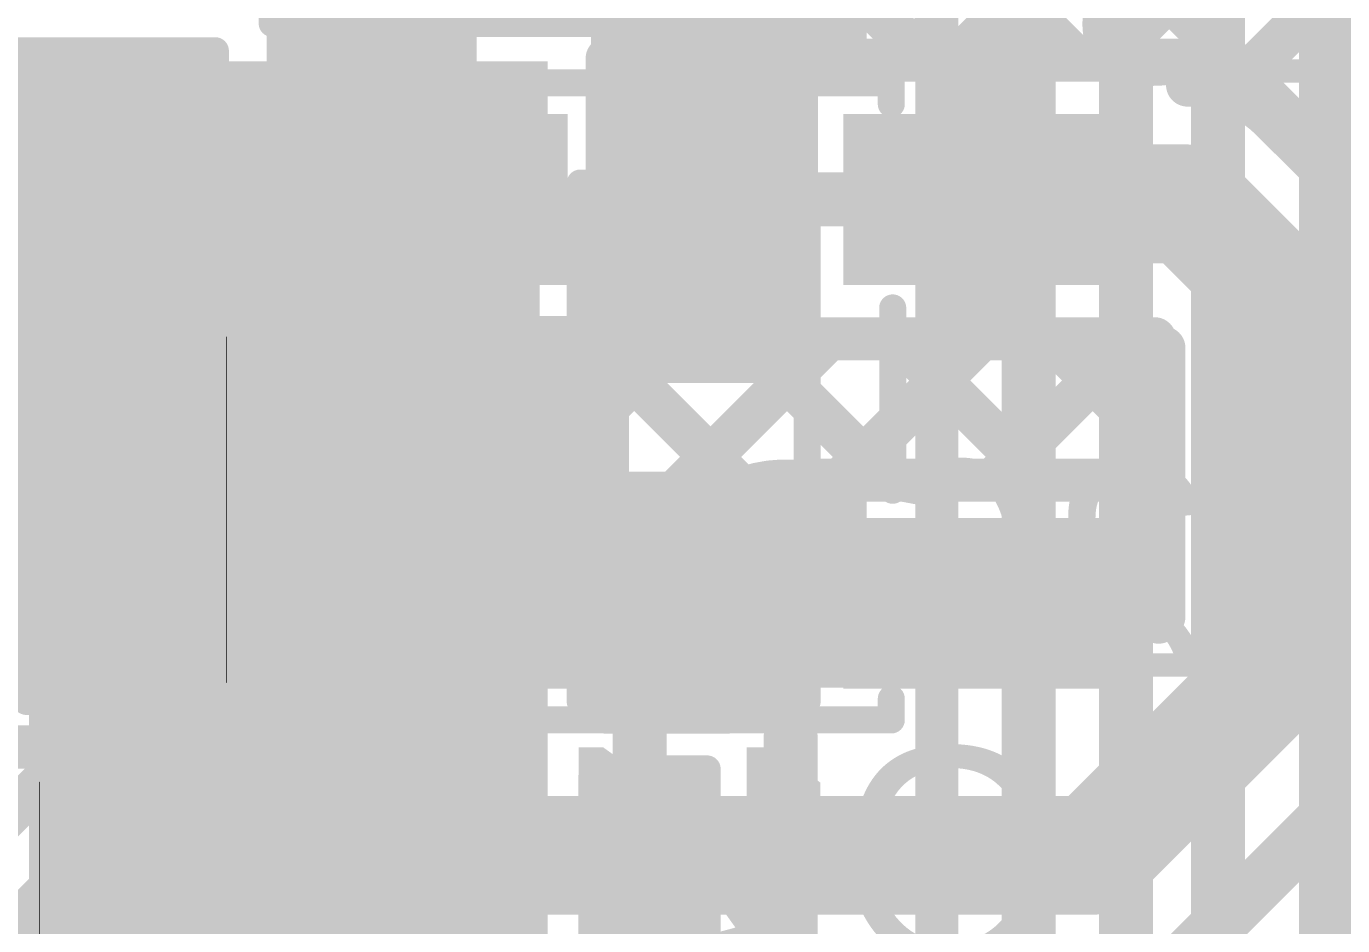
# Model space of a CAD drawing. Header units: millimetres. Extents: x -0.64 to 2.98, y -0.65 to 2.86.
# Drawn here: x 0.1625 to 0.4061, y 1.5809 to 1.7475 of the extents above; entities that cross this region are included whole.
import ezdxf

# ---------------------------------------------------------------- set-up
doc = ezdxf.new("R2010")
doc.units = ezdxf.units.MM
doc.header["$MEASUREMENT"] = 0
for name, color, linetype in [('BottomLayer', 5, 'Continuous'), ('BottomOverlay', 54, 'Continuous'), ('BottomPaste', 16, 'Continuous'), ('BottomSolder', 6, 'Continuous'), ('Mechanical2', 216, 'Continuous'), ('TopLayer', 1, 'Continuous'), ('TopOverlay', 2, 'Continuous'), ('TopPaste', 8, 'Continuous'), ('TopSolder', 216, 'Continuous'), ('ViaHoleLayer', 16, 'Continuous')]:
    doc.layers.add(name, color=color, linetype=linetype)
doc.styles.add('Arial', font='', dxfattribs={"height": 0.2})
doc.styles.get('Arial').set_extended_font_data('Arial')

# ---------------------------------------------------------------- blocks, each defined once
blk = doc.blocks.new('R___0603_B_67')
at = {"layer": 'BottomLayer'}
for points in [[(-0.045, -0.0175), (-0.045, 0.0175), (-0.015, 0.0175), (-0.015, -0.0175)], [(0.015, -0.0175), (0.015, 0.0175), (0.045, 0.0175), (0.045, -0.0175)]]:
    blk.add_hatch(color=5, dxfattribs=at).paths.add_polyline_path(points)
at = {"layer": 'BottomPaste'}
for points in [[(-0.045, -0.0175), (-0.045, 0.0175), (-0.015, 0.0175), (-0.015, -0.0175)], [(0.015, -0.0175), (0.015, 0.0175), (0.045, 0.0175), (0.045, -0.0175)]]:
    blk.add_hatch(color=16, dxfattribs=at).paths.add_polyline_path(points)
at = {"layer": 'BottomSolder'}
for points in [[(-0.049, -0.0215), (-0.049, 0.0215), (-0.011, 0.0215), (-0.011, -0.0215)], [(0.011, -0.0215), (0.011, 0.0215), (0.049, 0.0215), (0.049, -0.0215)]]:
    blk.add_hatch(color=6, dxfattribs=at).paths.add_polyline_path(points)
at = {"layer": 'BottomOverlay', "const_width": 0.005}
for points in [[(-0.048, -0.021), (-0.048, 0.021)], [(0.048, 0.021), (-0.048, 0.021)], [(0.048, -0.021), (0.048, 0.021)], [(0.048, -0.021), (-0.048, -0.021)]]:
    blk.add_lwpolyline(points, dxfattribs=at)
at = {"layer": 'BottomOverlay', "const_width": 0.0025}
for points in [[(-0.04925, 0.021, 1), (-0.04675, 0.021, 1)], [(-0.04925, 0.021, 1), (-0.04675, 0.021, 1)], [(0.04675, 0.021, 1), (0.04925, 0.021, 1)], [(0.04675, 0.021, 1), (0.04925, 0.021, 1)], [(-0.04925, -0.021, 1), (-0.04675, -0.021, 1)], [(-0.04925, -0.021, 1), (-0.04675, -0.021, 1)], [(0.04675, -0.021, 1), (0.04925, -0.021, 1)], [(0.04675, -0.021, 1), (0.04925, -0.021, 1)]]:
    blk.add_lwpolyline(points, format="xyb", close=True, dxfattribs=at)
blk = doc.blocks.new('CAP_0603_B_86')
at = {"layer": 'BottomLayer'}
for points in [[(-0.045, -0.0175), (-0.045, 0.0175), (-0.015, 0.0175), (-0.015, -0.0175)], [(0.015, -0.0175), (0.015, 0.0175), (0.045, 0.0175), (0.045, -0.0175)]]:
    blk.add_hatch(color=5, dxfattribs=at).paths.add_polyline_path(points)
at = {"layer": 'BottomPaste'}
for points in [[(-0.045, -0.0175), (-0.045, 0.0175), (-0.015, 0.0175), (-0.015, -0.0175)], [(0.015, -0.0175), (0.015, 0.0175), (0.045, 0.0175), (0.045, -0.0175)]]:
    blk.add_hatch(color=16, dxfattribs=at).paths.add_polyline_path(points)
at = {"layer": 'BottomSolder'}
for points in [[(-0.04736, -0.01986), (-0.04736, 0.01986), (-0.01264, 0.01986), (-0.01264, -0.01986)], [(0.01264, -0.01986), (0.01264, 0.01986), (0.04736, 0.01986), (0.04736, -0.01986)]]:
    blk.add_hatch(color=6, dxfattribs=at).paths.add_polyline_path(points)
at = {"layer": 'BottomOverlay', "const_width": 0.005}
for points in [[(-0.049, 0.021), (-0.018, 0.021)], [(-0.049, -0.021), (-0.049, 0.021)], [(0.018, 0.021), (0.049, 0.021)], [(0.049, -0.021), (0.049, 0.021)], [(-0.049, -0.021), (-0.018, -0.021)], [(0.018, -0.021), (0.049, -0.021)]]:
    blk.add_lwpolyline(points, dxfattribs=at)
at = {"layer": 'BottomOverlay', "const_width": 0.0025}
for points in [[(-0.05025, 0.021, 1), (-0.04775, 0.021, 1)], [(-0.05025, 0.021, 1), (-0.04775, 0.021, 1)], [(-0.01925, 0.021, 1), (-0.01675, 0.021, 1)], [(0.01675, 0.021, 1), (0.01925, 0.021, 1)], [(0.04775, 0.021, 1), (0.05025, 0.021, 1)], [(0.04775, 0.021, 1), (0.05025, 0.021, 1)], [(-0.05025, -0.021, 1), (-0.04775, -0.021, 1)], [(-0.05025, -0.021, 1), (-0.04775, -0.021, 1)], [(-0.01925, -0.021, 1), (-0.01675, -0.021, 1)], [(0.01675, -0.021, 1), (0.01925, -0.021, 1)], [(0.04775, -0.021, 1), (0.05025, -0.021, 1)], [(0.04775, -0.021, 1), (0.05025, -0.021, 1)]]:
    blk.add_lwpolyline(points, format="xyb", close=True, dxfattribs=at)
blk = doc.blocks.new('SOT_23_5_96')
at = {"layer": 'TopLayer'}
for points in [[(-0.07283, 0.04921), (-0.02953, 0.04921), (-0.02953, 0.02559), (-0.07283, 0.02559)], [(0.02953, 0.04921), (0.07283, 0.04921), (0.07283, 0.02559), (0.02953, 0.02559)], [(-0.07283, 0.01181), (-0.02953, 0.01181), (-0.02953, -0.01181), (-0.07283, -0.01181)], [(-0.07283, -0.02559), (-0.02953, -0.02559), (-0.02953, -0.04921), (-0.07283, -0.04921)], [(0.02953, -0.02559), (0.07283, -0.02559), (0.07283, -0.04921), (0.02953, -0.04921)]]:
    blk.add_hatch(color=1, dxfattribs=at).paths.add_polyline_path(points)
at = {"layer": 'TopPaste'}
for points in [[(-0.07283, 0.04921), (-0.02953, 0.04921), (-0.02953, 0.02559), (-0.07283, 0.02559)], [(0.02953, 0.04921), (0.07283, 0.04921), (0.07283, 0.02559), (0.02953, 0.02559)], [(-0.07283, 0.01181), (-0.02953, 0.01181), (-0.02953, -0.01181), (-0.07283, -0.01181)], [(-0.07283, -0.02559), (-0.02953, -0.02559), (-0.02953, -0.04921), (-0.07283, -0.04921)], [(0.02953, -0.02559), (0.07283, -0.02559), (0.07283, -0.04921), (0.02953, -0.04921)]]:
    blk.add_hatch(color=8, dxfattribs=at).paths.add_polyline_path(points)
at = {"layer": 'TopSolder'}
for points in [[(-0.07683, 0.05321), (-0.02553, 0.05321), (-0.02553, 0.02159), (-0.07683, 0.02159)], [(0.02553, 0.05321), (0.07683, 0.05321), (0.07683, 0.02159), (0.02553, 0.02159)], [(-0.07683, 0.01581), (-0.02553, 0.01581), (-0.02553, -0.01581), (-0.07683, -0.01581)], [(-0.07683, -0.02159), (-0.02553, -0.02159), (-0.02553, -0.05321), (-0.07683, -0.05321)], [(0.02553, -0.02159), (0.07683, -0.02159), (0.07683, -0.05321), (0.02553, -0.05321)]]:
    blk.add_hatch(color=216, dxfattribs=at).paths.add_polyline_path(points)
at = {"layer": 'TopOverlay', "const_width": 0.005}
for points in [[(-0.03461, 0.059), (0.03439, 0.059)], [(-0.03461, 0.05506), (-0.03461, 0.059)], [(0.03439, 0.05506), (0.03439, 0.059)], [(-0.084, 0.042), (-0.079, 0.037)], [(-0.084, 0.032), (-0.084, 0.042)], [(-0.084, 0.032), (-0.079, 0.037)], [(0.03465, -0.01646), (0.03465, 0.01732)], [(-0.03461, -0.059), (-0.03461, -0.05506)], [(0.03439, -0.059), (0.03439, -0.05506)], [(-0.03461, -0.059), (0.03439, -0.059)]]:
    blk.add_lwpolyline(points, dxfattribs=at)
at = {"layer": 'TopOverlay', "const_width": 0.0025}
for points in [[(-0.03586, 0.059, 1), (-0.03336, 0.059, 1)], [(-0.03586, 0.059, 1), (-0.03336, 0.059, 1)], [(0.03314, 0.059, 1), (0.03564, 0.059, 1)], [(0.03314, 0.059, 1), (0.03564, 0.059, 1)], [(-0.03586, 0.05506, 1), (-0.03336, 0.05506, 1)], [(0.03314, 0.05506, 1), (0.03564, 0.05506, 1)], [(-0.08525, 0.042, 1), (-0.08275, 0.042, 1)], [(-0.08525, 0.042, 1), (-0.08275, 0.042, 1)], [(-0.08025, 0.037, 1), (-0.07775, 0.037, 1)], [(-0.08025, 0.037, 1), (-0.07775, 0.037, 1)], [(-0.08525, 0.032, 1), (-0.08275, 0.032, 1)], [(-0.08525, 0.032, 1), (-0.08275, 0.032, 1)], [(0.0334, 0.01732, 1), (0.0359, 0.01732, 1)], [(0.0334, -0.01646, 1), (0.0359, -0.01646, 1)], [(-0.03586, -0.05506, 1), (-0.03336, -0.05506, 1)], [(0.03314, -0.05506, 1), (0.03564, -0.05506, 1)], [(-0.03586, -0.059, 1), (-0.03336, -0.059, 1)], [(-0.03586, -0.059, 1), (-0.03336, -0.059, 1)], [(0.03314, -0.059, 1), (0.03564, -0.059, 1)], [(0.03314, -0.059, 1), (0.03564, -0.059, 1)]]:
    blk.add_lwpolyline(points, format="xyb", close=True, dxfattribs=at)
blk = doc.blocks.new('SOLDER_BRIDGE_135')
at = {"layer": 'TopLayer'}
for points in [[(-0.045, -0.0175), (-0.045, 0.0175), (-0.015, 0.0175), (-0.015, -0.0175)], [(0.015, -0.0175), (0.015, 0.0175), (0.045, 0.0175), (0.045, -0.0175)]]:
    blk.add_hatch(color=1, dxfattribs=at).paths.add_polyline_path(points)
at = {"layer": 'TopPaste'}
for points in [[(-0.045, -0.0175), (-0.045, 0.0175), (-0.015, 0.0175), (-0.015, -0.0175)], [(0.015, -0.0175), (0.015, 0.0175), (0.045, 0.0175), (0.045, -0.0175)]]:
    blk.add_hatch(color=8, dxfattribs=at).paths.add_polyline_path(points)
at = {"layer": 'TopSolder'}
for points in [[(-0.049, -0.0215), (-0.049, 0.0215), (-0.011, 0.0215), (-0.011, -0.0215)], [(0.011, -0.0215), (0.011, 0.0215), (0.049, 0.0215), (0.049, -0.0215)]]:
    blk.add_hatch(color=216, dxfattribs=at).paths.add_polyline_path(points)
at = {"layer": 'TopOverlay', "const_width": 0.005}
for points in [[(-0.05, 0.022), (-0.05, -0.022)], [(0.05, 0.022), (-0.05, 0.022)], [(0.05, 0.022), (0.05, -0.022)], [(0.05, -0.022), (-0.05, -0.022)]]:
    blk.add_lwpolyline(points, dxfattribs=at)
at = {"layer": 'TopOverlay', "const_width": 0.0025}
for points in [[(-0.05125, 0.022, 1), (-0.04875, 0.022, 1)], [(-0.05125, 0.022, 1), (-0.04875, 0.022, 1)], [(0.04875, 0.022, 1), (0.05125, 0.022, 1)], [(0.04875, 0.022, 1), (0.05125, 0.022, 1)], [(-0.05125, -0.022, 1), (-0.04875, -0.022, 1)], [(-0.05125, -0.022, 1), (-0.04875, -0.022, 1)], [(0.04875, -0.022, 1), (0.05125, -0.022, 1)], [(0.04875, -0.022, 1), (0.05125, -0.022, 1)]]:
    blk.add_lwpolyline(points, format="xyb", close=True, dxfattribs=at)
blk = doc.blocks.new('SOLDER_BRIDGE_150')
at = {"layer": 'TopLayer'}
for points in [[(-0.045, -0.0175), (-0.045, 0.0175), (-0.015, 0.0175), (-0.015, -0.0175)], [(0.015, -0.0175), (0.015, 0.0175), (0.045, 0.0175), (0.045, -0.0175)]]:
    blk.add_hatch(color=1, dxfattribs=at).paths.add_polyline_path(points)
at = {"layer": 'TopPaste'}
for points in [[(-0.045, -0.0175), (-0.045, 0.0175), (-0.015, 0.0175), (-0.015, -0.0175)], [(0.015, -0.0175), (0.015, 0.0175), (0.045, 0.0175), (0.045, -0.0175)]]:
    blk.add_hatch(color=8, dxfattribs=at).paths.add_polyline_path(points)
at = {"layer": 'TopSolder'}
for points in [[(-0.049, -0.0215), (-0.049, 0.0215), (-0.011, 0.0215), (-0.011, -0.0215)], [(0.011, -0.0215), (0.011, 0.0215), (0.049, 0.0215), (0.049, -0.0215)]]:
    blk.add_hatch(color=216, dxfattribs=at).paths.add_polyline_path(points)
at = {"layer": 'TopOverlay', "const_width": 0.005}
for points in [[(0.05, 0.022), (-0.05, 0.022)], [(-0.05, 0.022), (-0.05, -0.022)], [(0.05, 0.022), (0.05, -0.022)], [(0.05, -0.022), (-0.05, -0.022)]]:
    blk.add_lwpolyline(points, dxfattribs=at)
at = {"layer": 'TopOverlay', "const_width": 0.0025}
for points in [[(-0.05125, 0.022, 1), (-0.04875, 0.022, 1)], [(-0.05125, 0.022, 1), (-0.04875, 0.022, 1)], [(0.04875, 0.022, 1), (0.05125, 0.022, 1)], [(0.04875, 0.022, 1), (0.05125, 0.022, 1)], [(-0.05125, -0.022, 1), (-0.04875, -0.022, 1)], [(-0.05125, -0.022, 1), (-0.04875, -0.022, 1)], [(0.04875, -0.022, 1), (0.05125, -0.022, 1)], [(0.04875, -0.022, 1), (0.05125, -0.022, 1)]]:
    blk.add_lwpolyline(points, format="xyb", close=True, dxfattribs=at)
blk = doc.blocks.new('RES_0402_163')
at = {"layer": 'TopLayer'}
for points in [[(-0.0275, -0.0125), (-0.0275, 0.0125), (-0.0095, 0.0125), (-0.0095, -0.0125)], [(0.0095, -0.0125), (0.0095, 0.0125), (0.0275, 0.0125), (0.0275, -0.0125)]]:
    blk.add_hatch(color=1, dxfattribs=at).paths.add_polyline_path(points)
at = {"layer": 'TopPaste'}
for points in [[(-0.0275, -0.0125), (-0.0275, 0.0125), (-0.0095, 0.0125), (-0.0095, -0.0125)], [(0.0095, -0.0125), (0.0095, 0.0125), (0.0275, 0.0125), (0.0275, -0.0125)]]:
    blk.add_hatch(color=8, dxfattribs=at).paths.add_polyline_path(points)
at = {"layer": 'TopSolder'}
for points in [[(-0.02967, -0.01467), (-0.02967, 0.01467), (-0.00733, 0.01467), (-0.00733, -0.01467)], [(0.00733, -0.01467), (0.00733, 0.01467), (0.02967, 0.01467), (0.02967, -0.01467)]]:
    blk.add_hatch(color=216, dxfattribs=at).paths.add_polyline_path(points)
at = {"layer": 'TopOverlay'}
for points, const_width in [([(0.031, 0.016), (-0.031, 0.016)], 0.005), ([(-0.031, -0.016), (-0.031, 0.016)], 0.005), ([(0.031, -0.016), (0.031, 0.016)], 0.005), ([(0.031, -0.016), (-0.031, -0.016)], 0.005), ([(0.032, -0.017), (-0.032, -0.017)], 0.000127)]:
    blk.add_lwpolyline(points, dxfattribs=dict(at, const_width=const_width))
for points, const_width in [([(-0.03225, 0.016, 1), (-0.02975, 0.016, 1)], 0.0025), ([(-0.03225, 0.016, 1), (-0.02975, 0.016, 1)], 0.0025), ([(0.02975, 0.016, 1), (0.03225, 0.016, 1)], 0.0025), ([(0.02975, 0.016, 1), (0.03225, 0.016, 1)], 0.0025), ([(-0.03225, -0.016, 1), (-0.02975, -0.016, 1)], 0.0025), ([(-0.03225, -0.016, 1), (-0.02975, -0.016, 1)], 0.0025), ([(0.02975, -0.016, 1), (0.03225, -0.016, 1)], 0.0025), ([(0.02975, -0.016, 1), (0.03225, -0.016, 1)], 0.0025), ([(-0.03203, -0.017, 1), (-0.03197, -0.017, 1)], 0.0000635), ([(0.03197, -0.017, 1), (0.03203, -0.017, 1)], 0.0000635)]:
    blk.add_lwpolyline(points, format="xyb", close=True, dxfattribs=dict(at, const_width=const_width))
blk = doc.blocks.new('RES_0402_166')
at = {"layer": 'TopLayer'}
for points in [[(-0.0275, -0.0125), (-0.0275, 0.0125), (-0.0095, 0.0125), (-0.0095, -0.0125)], [(0.0095, -0.0125), (0.0095, 0.0125), (0.0275, 0.0125), (0.0275, -0.0125)]]:
    blk.add_hatch(color=1, dxfattribs=at).paths.add_polyline_path(points)
at = {"layer": 'TopPaste'}
for points in [[(-0.0275, -0.0125), (-0.0275, 0.0125), (-0.0095, 0.0125), (-0.0095, -0.0125)], [(0.0095, -0.0125), (0.0095, 0.0125), (0.0275, 0.0125), (0.0275, -0.0125)]]:
    blk.add_hatch(color=8, dxfattribs=at).paths.add_polyline_path(points)
at = {"layer": 'TopSolder'}
for points in [[(-0.02967, -0.01467), (-0.02967, 0.01467), (-0.00733, 0.01467), (-0.00733, -0.01467)], [(0.00733, -0.01467), (0.00733, 0.01467), (0.02967, 0.01467), (0.02967, -0.01467)]]:
    blk.add_hatch(color=216, dxfattribs=at).paths.add_polyline_path(points)
at = {"layer": 'TopOverlay'}
for points, const_width in [([(-0.031, 0.016), (0.031, 0.016)], 0.005), ([(-0.031, 0.016), (-0.031, -0.016)], 0.005), ([(0.031, 0.016), (0.031, -0.016)], 0.005), ([(-0.031, -0.016), (0.031, -0.016)], 0.005), ([(-0.032, -0.017), (0.032, -0.017)], 0.000127)]:
    blk.add_lwpolyline(points, dxfattribs=dict(at, const_width=const_width))
for points, const_width in [([(-0.03225, 0.016, 1), (-0.02975, 0.016, 1)], 0.0025), ([(-0.03225, 0.016, 1), (-0.02975, 0.016, 1)], 0.0025), ([(0.02975, 0.016, 1), (0.03225, 0.016, 1)], 0.0025), ([(0.02975, 0.016, 1), (0.03225, 0.016, 1)], 0.0025), ([(-0.03225, -0.016, 1), (-0.02975, -0.016, 1)], 0.0025), ([(-0.03225, -0.016, 1), (-0.02975, -0.016, 1)], 0.0025), ([(0.02975, -0.016, 1), (0.03225, -0.016, 1)], 0.0025), ([(0.02975, -0.016, 1), (0.03225, -0.016, 1)], 0.0025), ([(-0.03203, -0.017, 1), (-0.03197, -0.017, 1)], 0.0000635), ([(0.03197, -0.017, 1), (0.03203, -0.017, 1)], 0.0000635)]:
    blk.add_lwpolyline(points, format="xyb", close=True, dxfattribs=dict(at, const_width=const_width))
blk = doc.blocks.new('RES_0603_B_169')
at = {"layer": 'BottomLayer'}
for points in [[(-0.045, -0.0175), (-0.045, 0.0175), (-0.015, 0.0175), (-0.015, -0.0175)], [(0.015, -0.0175), (0.015, 0.0175), (0.045, 0.0175), (0.045, -0.0175)]]:
    blk.add_hatch(color=5, dxfattribs=at).paths.add_polyline_path(points)
at = {"layer": 'BottomPaste'}
for points in [[(-0.045, -0.0175), (-0.045, 0.0175), (-0.015, 0.0175), (-0.015, -0.0175)], [(0.015, -0.0175), (0.015, 0.0175), (0.045, 0.0175), (0.045, -0.0175)]]:
    blk.add_hatch(color=16, dxfattribs=at).paths.add_polyline_path(points)
at = {"layer": 'BottomSolder'}
for points in [[(-0.049, -0.0215), (-0.049, 0.0215), (-0.011, 0.0215), (-0.011, -0.0215)], [(0.011, -0.0215), (0.011, 0.0215), (0.049, 0.0215), (0.049, -0.0215)]]:
    blk.add_hatch(color=6, dxfattribs=at).paths.add_polyline_path(points)
at = {"layer": 'BottomOverlay', "const_width": 0.005}
for points in [[(-0.048, 0.021), (0.048, 0.021)], [(-0.048, 0.021), (-0.048, -0.021)], [(0.048, 0.021), (0.048, -0.021)], [(-0.048, -0.021), (0.048, -0.021)]]:
    blk.add_lwpolyline(points, dxfattribs=at)
at = {"layer": 'BottomOverlay', "const_width": 0.0025}
for points in [[(-0.04925, 0.021, 1), (-0.04675, 0.021, 1)], [(-0.04925, 0.021, 1), (-0.04675, 0.021, 1)], [(0.04675, 0.021, 1), (0.04925, 0.021, 1)], [(0.04675, 0.021, 1), (0.04925, 0.021, 1)], [(-0.04925, -0.021, 1), (-0.04675, -0.021, 1)], [(-0.04925, -0.021, 1), (-0.04675, -0.021, 1)], [(0.04675, -0.021, 1), (0.04925, -0.021, 1)], [(0.04675, -0.021, 1), (0.04925, -0.021, 1)]]:
    blk.add_lwpolyline(points, format="xyb", close=True, dxfattribs=at)
blk = doc.blocks.new('CAP_0402_208')
at = {"layer": 'TopLayer'}
for points in [[(-0.0275, -0.0125), (-0.0275, 0.0125), (-0.0095, 0.0125), (-0.0095, -0.0125)], [(0.0095, -0.0125), (0.0095, 0.0125), (0.0275, 0.0125), (0.0275, -0.0125)]]:
    blk.add_hatch(color=1, dxfattribs=at).paths.add_polyline_path(points)
at = {"layer": 'TopPaste'}
for points in [[(-0.0275, -0.0125), (-0.0275, 0.0125), (-0.0095, 0.0125), (-0.0095, -0.0125)], [(0.0095, -0.0125), (0.0095, 0.0125), (0.0275, 0.0125), (0.0275, -0.0125)]]:
    blk.add_hatch(color=8, dxfattribs=at).paths.add_polyline_path(points)
at = {"layer": 'TopSolder'}
for points in [[(-0.02986, -0.01486), (-0.02986, 0.01486), (-0.00714, 0.01486), (-0.00714, -0.01486)], [(0.00714, -0.01486), (0.00714, 0.01486), (0.02986, 0.01486), (0.02986, -0.01486)]]:
    blk.add_hatch(color=216, dxfattribs=at).paths.add_polyline_path(points)
at = {"layer": 'TopOverlay', "const_width": 0.005}
for points in [[(-0.031, 0.016), (-0.031, -0.016)], [(-0.011, 0.016), (-0.031, 0.016)], [(0.031, 0.016), (0.011, 0.016)], [(0.031, 0.016), (0.031, -0.016)], [(-0.011, -0.016), (-0.031, -0.016)], [(0.031, -0.016), (0.011, -0.016)]]:
    blk.add_lwpolyline(points, dxfattribs=at)
at = {"layer": 'TopOverlay', "const_width": 0.0025}
for points in [[(-0.03225, 0.016, 1), (-0.02975, 0.016, 1)], [(-0.03225, 0.016, 1), (-0.02975, 0.016, 1)], [(-0.01225, 0.016, 1), (-0.00975, 0.016, 1)], [(0.00975, 0.016, 1), (0.01225, 0.016, 1)], [(0.02975, 0.016, 1), (0.03225, 0.016, 1)], [(0.02975, 0.016, 1), (0.03225, 0.016, 1)], [(-0.03225, -0.016, 1), (-0.02975, -0.016, 1)], [(-0.03225, -0.016, 1), (-0.02975, -0.016, 1)], [(-0.01225, -0.016, 1), (-0.00975, -0.016, 1)], [(0.00975, -0.016, 1), (0.01225, -0.016, 1)], [(0.02975, -0.016, 1), (0.03225, -0.016, 1)], [(0.02975, -0.016, 1), (0.03225, -0.016, 1)]]:
    blk.add_lwpolyline(points, format="xyb", close=True, dxfattribs=at)
blk = doc.blocks.new('CAP_0603_B_211')
at = {"layer": 'BottomLayer'}
for points in [[(-0.045, -0.0175), (-0.045, 0.0175), (-0.015, 0.0175), (-0.015, -0.0175)], [(0.015, -0.0175), (0.015, 0.0175), (0.045, 0.0175), (0.045, -0.0175)]]:
    blk.add_hatch(color=5, dxfattribs=at).paths.add_polyline_path(points)
at = {"layer": 'BottomPaste'}
for points in [[(-0.045, -0.0175), (-0.045, 0.0175), (-0.015, 0.0175), (-0.015, -0.0175)], [(0.015, -0.0175), (0.015, 0.0175), (0.045, 0.0175), (0.045, -0.0175)]]:
    blk.add_hatch(color=16, dxfattribs=at).paths.add_polyline_path(points)
at = {"layer": 'BottomSolder'}
for points in [[(-0.04736, -0.01986), (-0.04736, 0.01986), (-0.01264, 0.01986), (-0.01264, -0.01986)], [(0.01264, -0.01986), (0.01264, 0.01986), (0.04736, 0.01986), (0.04736, -0.01986)]]:
    blk.add_hatch(color=6, dxfattribs=at).paths.add_polyline_path(points)
at = {"layer": 'BottomOverlay', "const_width": 0.005}
for points in [[(-0.049, 0.021), (-0.018, 0.021)], [(-0.049, 0.021), (-0.049, -0.021)], [(0.018, 0.021), (0.049, 0.021)], [(0.049, 0.021), (0.049, -0.021)], [(-0.049, -0.021), (-0.018, -0.021)], [(0.018, -0.021), (0.049, -0.021)]]:
    blk.add_lwpolyline(points, dxfattribs=at)
at = {"layer": 'BottomOverlay', "const_width": 0.0025}
for points in [[(-0.05025, 0.021, 1), (-0.04775, 0.021, 1)], [(-0.05025, 0.021, 1), (-0.04775, 0.021, 1)], [(-0.01925, 0.021, 1), (-0.01675, 0.021, 1)], [(0.01675, 0.021, 1), (0.01925, 0.021, 1)], [(0.04775, 0.021, 1), (0.05025, 0.021, 1)], [(0.04775, 0.021, 1), (0.05025, 0.021, 1)], [(-0.05025, -0.021, 1), (-0.04775, -0.021, 1)], [(-0.05025, -0.021, 1), (-0.04775, -0.021, 1)], [(-0.01925, -0.021, 1), (-0.01675, -0.021, 1)], [(0.01675, -0.021, 1), (0.01925, -0.021, 1)], [(0.04775, -0.021, 1), (0.05025, -0.021, 1)], [(0.04775, -0.021, 1), (0.05025, -0.021, 1)]]:
    blk.add_lwpolyline(points, format="xyb", close=True, dxfattribs=at)

msp = doc.modelspace()

# ---------------------------------------------------------------- hatches: boundary and pattern name
at = {"layer": 'BottomLayer'}
for points in [[(0.267, 1.682), (0.309, 1.682), (0.309, 1.779), (0.267, 1.779)], [(0.165, 1.682), (0.253, 1.682), (0.253, 1.73), (0.165, 1.73)], [(0.165, 1.625), (0.318, 1.625), (0.318, 1.665), (0.165, 1.665)]]:
    msp.add_hatch(color=5, dxfattribs=at).paths.add_polyline_path(points)
h = msp.add_hatch(color=5, dxfattribs=at)
edge = h.paths.add_edge_path()
edge.add_arc((0.17949, 1.7174), 0.01181, 0, 360)
h = msp.add_hatch(color=5, dxfattribs=at)
edge = h.paths.add_edge_path()
edge.add_arc((0.303, 1.64044), 0.01181, 0, 360)
h = msp.add_hatch(color=5, dxfattribs=at)
edge = h.paths.add_edge_path()
edge.add_arc((0.30394, 1.59394), 0.01181, 0, 360)
at = {"layer": 'BottomSolder'}
h = msp.add_hatch(color=6, dxfattribs=at)
edge = h.paths.add_edge_path()
edge.add_arc((0.17949, 1.7174), 0.00791, 0, 360)
h = msp.add_hatch(color=6, dxfattribs=at)
edge = h.paths.add_edge_path()
edge.add_arc((0.303, 1.64044), 0.00791, 0, 360)
h = msp.add_hatch(color=6, dxfattribs=at)
edge = h.paths.add_edge_path()
edge.add_arc((0.30394, 1.59394), 0.00791, 0, 360)
at = {"layer": 'TopLayer'}
for points in [[(0.162, 1.701), (0.259, 1.701), (0.259, 1.741), (0.162, 1.741)], [(0.131, 1.663), (0.259, 1.663), (0.259, 1.693), (0.131, 1.693)], [(0.163, 1.5755), (0.259, 1.5755), (0.259, 1.654), (0.163, 1.654)]]:
    msp.add_hatch(color=1, dxfattribs=at).paths.add_polyline_path(points)
h = msp.add_hatch(color=1, dxfattribs=at)
edge = h.paths.add_edge_path()
edge.add_arc((0.17949, 1.7174), 0.01181, 0, 360)
h = msp.add_hatch(color=1, dxfattribs=at)
edge = h.paths.add_edge_path()
edge.add_arc((0.303, 1.64044), 0.01181, 0, 360)
h = msp.add_hatch(color=1, dxfattribs=at)
edge = h.paths.add_edge_path()
edge.add_arc((0.30394, 1.59394), 0.01181, 0, 360)
at = {"layer": 'TopSolder'}
h = msp.add_hatch(color=216, dxfattribs=at)
edge = h.paths.add_edge_path()
edge.add_arc((0.17949, 1.7174), 0.00791, 0, 360)
h = msp.add_hatch(color=216, dxfattribs=at)
edge = h.paths.add_edge_path()
edge.add_arc((0.303, 1.64044), 0.00791, 0, 360)
h = msp.add_hatch(color=216, dxfattribs=at)
edge = h.paths.add_edge_path()
edge.add_arc((0.30394, 1.59394), 0.00791, 0, 360)
at = {"layer": 'ViaHoleLayer'}
h = msp.add_hatch(color=16, dxfattribs=at)
edge = h.paths.add_edge_path()
edge.add_arc((0.17949, 1.7174), 0.00591, 0, 360)
h = msp.add_hatch(color=16, dxfattribs=at)
edge = h.paths.add_edge_path()
edge.add_arc((0.303, 1.64044), 0.00591, 0, 360)
h = msp.add_hatch(color=16, dxfattribs=at)
edge = h.paths.add_edge_path()
edge.add_arc((0.30394, 1.59394), 0.00591, 0, 360)

# ---------------------------------------------------------------- linework, layer by layer
at = {"layer": 'BottomLayer'}
for points, const_width in [([(0.403, 1.22928), (0.403, 2.131)], 0.01), ([(0.383, 1.221), (0.383, 2.124)], 0.01), ([(0.366, 1.16308), (0.366, 1.84546)], 0.01), ([(0.348, 1.325), (0.348, 1.838)], 0.01), ([(0.331, 1.57569), (0.331, 1.797)], 0.008), ([(0.17949, 1.7174), (0.1796, 1.7174)], 0.022), ([(0.18928, 1.70215), (0.18999, 1.70144)], 0.022), ([(0.18999, 1.70144), (0.234, 1.70144)], 0.022), ([(0.154, 1.614), (0.17391, 1.614)], 0.008), ([(0.13999, 1.5821), (0.16734, 1.60945)], 0.008), ([(0.146, 1.557), (0.18294, 1.59394)], 0.022), ([(0.18294, 1.59394), (0.30394, 1.59394)], 0.022)]:
    msp.add_lwpolyline(points, dxfattribs=dict(at, const_width=const_width))
for points, const_width in [([(0.17399, 1.7174, 1), (0.18499, 1.7174, 1)], 0.011), ([(0.1741, 1.7174, 1), (0.1851, 1.7174, 1)], 0.011), ([(0.18378, 1.70215, 1), (0.19478, 1.70215, 1)], 0.011), ([(0.18449, 1.70144, 1), (0.19549, 1.70144, 1)], 0.011), ([(0.18449, 1.70144, 1), (0.19549, 1.70144, 1)], 0.011), ([(0.2285, 1.70144, 1), (0.2395, 1.70144, 1)], 0.011), ([(0.17191, 1.614, 1), (0.17591, 1.614, 1)], 0.004), ([(0.17191, 1.614, 1), (0.17591, 1.614, 1)], 0.004), ([(0.17191, 1.614, 1), (0.17591, 1.614, 1)], 0.004), ([(0.16534, 1.60945, 1), (0.16934, 1.60945, 1)], 0.004), ([(0.16534, 1.60945, 1), (0.16934, 1.60945, 1)], 0.004), ([(0.16538, 1.60949, 1), (0.16938, 1.60949, 1)], 0.004), ([(0.17744, 1.59394, 1), (0.18844, 1.59394, 1)], 0.011), ([(0.17744, 1.59394, 1), (0.18844, 1.59394, 1)], 0.011), ([(0.29844, 1.59394, 1), (0.30944, 1.59394, 1)], 0.011)]:
    msp.add_lwpolyline(points, format="xyb", close=True, dxfattribs=dict(at, const_width=const_width))
at = {"layer": 'BottomLayer', "const_width": 0.008}
for points in [[(0.16734, 1.60945, -0.09152), (0.17391, 1.614)], [(0.16738, 1.60949, -0.090886), (0.17391, 1.614)]]:
    msp.add_lwpolyline(points, format="xyb", dxfattribs=at)
at = {"layer": 'Mechanical2', "const_width": 0.01}
msp.add_lwpolyline([(1.75783, 2.80917, -6.230382), (0.64896, 2.81029)], format="xyb", dxfattribs=at)
at = {"layer": 'TopLayer'}
for points, const_width in [([(0.28129, 1.87353), (0.441, 1.71383)], 0.008), ([(0.314, 1.74917), (0.41309, 1.84826)], 0.008), ([(0.33432, 1.74121), (0.42723, 1.83412)], 0.008), ([(0.36261, 1.74121), (0.441, 1.81961)], 0.008), ([(0.31044, 1.8161), (0.441, 1.68554)], 0.008), ([(0.314, 1.7415), (0.314, 1.7985)], 0.008), ([(0.38494, 1.73526), (0.441, 1.79132)], 0.008), ([(0.314, 1.78426), (0.35704, 1.74121)], 0.008), ([(0.40054, 1.72257), (0.441, 1.76304)], 0.008), ([(0.314, 1.75597), (0.32876, 1.74121)], 0.008), ([(0.27, 1.7415), (0.314, 1.7415)], 0.008), ([(0.27, 1.704), (0.27, 1.7415)], 0.008), ([(0.27, 1.73346), (0.27804, 1.7415)], 0.008), ([(0.2719, 1.7415), (0.30371, 1.7097)], 0.008), ([(0.30371, 1.74121), (0.37502, 1.74121)], 0.008), ([(0.30371, 1.68959), (0.30371, 1.74121)], 0.008), ([(0.27, 1.70517), (0.30371, 1.73888)], 0.008), ([(0.33936, 1.7154), (0.33936, 1.73721)], 0.01), ([(0.17749, 1.7194), (0.17749, 1.72094)], 0.022), ([(0.393, 1.73011), (0.41052, 1.7126)], 0.008), ([(0.17749, 1.7194), (0.17949, 1.7174)], 0.022), ([(0.17949, 1.7174), (0.18149, 1.7154)], 0.022), ([(0.33936, 1.7154), (0.34017, 1.71459)], 0.022), ([(0.34017, 1.71459), (0.37741, 1.71459)], 0.022), ([(0.37741, 1.71459), (0.395, 1.697)], 0.022), ([(0.30771, 1.7154), (0.33936, 1.7154)], 0.01), ([(0.33936, 1.69359), (0.33936, 1.7154)], 0.01), ([(0.27, 1.71512), (0.32171, 1.66341)], 0.008), ([(0.27, 1.67689), (0.30371, 1.7106)], 0.008), ([(0.27, 1.69), (0.27, 1.704)], 0.008), ([(0.27, 1.69), (0.27, 1.704)], 0.008), ([(0.395, 1.629), (0.395, 1.697)], 0.022), ([(0.27, 1.665), (0.27, 1.69)], 0.008), ([(0.27, 1.64861), (0.31099, 1.68959)], 0.008), ([(0.30371, 1.68959), (0.3713, 1.68959)], 0.008), ([(0.31309, 1.66341), (0.33927, 1.68959)], 0.008), ([(0.32381, 1.68959), (0.34999, 1.66341)], 0.008), ([(0.34137, 1.66341), (0.36755, 1.68959)], 0.008), ([(0.3521, 1.68959), (0.373, 1.66869)], 0.008), ([(0.27, 1.68684), (0.29503, 1.66181)], 0.008), ([(0.373, 1.63811), (0.373, 1.68789)], 0.008), ([(0.27, 1.652), (0.27, 1.665)], 0.008), ([(0.27, 1.652), (0.27, 1.665)], 0.008), ([(0.30671, 1.66341), (0.37202, 1.66341)], 0.008), ([(0.37202, 1.63713), (0.37202, 1.66341)], 0.008), ([(0.27, 1.65855), (0.28125, 1.6473)], 0.008), ([(0.329, 1.527), (0.457, 1.655)], 0.01), ([(0.27, 1.62044), (0.27, 1.652)], 0.008), ([(0.304, 1.641), (0.3042, 1.6408)], 0.022), ([(0.3042, 1.6408), (0.33956, 1.6408)], 0.022), ([(0.35994, 1.59394), (0.395, 1.629)], 0.022), ([(0.27012, 1.62044), (0.28177, 1.63209)], 0.008), ([(0.27, 1.63027), (0.27983, 1.62044)], 0.008), ([(0.27, 1.62044), (0.29203, 1.62044)], 0.008), ([(0.27599, 1.59394), (0.27599, 1.61644)], 0.01), ([(0.30394, 1.59394), (0.30394, 1.61575)], 0.01), ([(0.27799, 1.59394), (0.30394, 1.59394)], 0.022), ([(0.30394, 1.59394), (0.35994, 1.59394)], 0.022), ([(0.27599, 1.57144), (0.27599, 1.59394)], 0.01), ([(0.30394, 1.57213), (0.30394, 1.59394)], 0.01)]:
    msp.add_lwpolyline(points, dxfattribs=dict(at, const_width=const_width))
for points, const_width in [([(0.312, 1.74917, 1), (0.316, 1.74917, 1)], 0.004), ([(0.268, 1.7415, 1), (0.272, 1.7415, 1)], 0.004), ([(0.268, 1.7415, 1), (0.272, 1.7415, 1)], 0.004), ([(0.2699, 1.7415, 1), (0.2739, 1.7415, 1)], 0.004), ([(0.27604, 1.7415, 1), (0.28004, 1.7415, 1)], 0.004), ([(0.30171, 1.74121, 1), (0.30571, 1.74121, 1)], 0.004), ([(0.30171, 1.74121, 1), (0.30571, 1.74121, 1)], 0.004), ([(0.312, 1.7415, 1), (0.316, 1.7415, 1)], 0.004), ([(0.312, 1.7415, 1), (0.316, 1.7415, 1)], 0.004), ([(0.32676, 1.74121, 1), (0.33076, 1.74121, 1)], 0.004), ([(0.33232, 1.74121, 1), (0.33632, 1.74121, 1)], 0.004), ([(0.35504, 1.74121, 1), (0.35904, 1.74121, 1)], 0.004), ([(0.36061, 1.74121, 1), (0.36461, 1.74121, 1)], 0.004), ([(0.37302, 1.74121, 1), (0.37702, 1.74121, 1)], 0.004), ([(0.30171, 1.73888, 1), (0.30571, 1.73888, 1)], 0.004), ([(0.33686, 1.73721, 1), (0.34186, 1.73721, 1)], 0.005), ([(0.37541, 1.73659, 1), (0.37941, 1.73659, 1)], 0.004), ([(0.37541, 1.73659, 1), (0.37941, 1.73659, 1)], 0.004), ([(0.38294, 1.73526, 1), (0.38694, 1.73526, 1)], 0.004), ([(0.268, 1.73346, 1), (0.272, 1.73346, 1)], 0.004), ([(0.17199, 1.72094, 1), (0.18299, 1.72094, 1)], 0.011), ([(0.39097, 1.73015, 1), (0.39497, 1.73015, 1)], 0.004), ([(0.391, 1.73011, 1), (0.395, 1.73011, 1)], 0.004), ([(0.391, 1.73011, 1), (0.395, 1.73011, 1)], 0.004), ([(0.17199, 1.7194, 1), (0.18299, 1.7194, 1)], 0.011), ([(0.17199, 1.7194, 1), (0.18299, 1.7194, 1)], 0.011), ([(0.17399, 1.7174, 1), (0.18499, 1.7174, 1)], 0.011), ([(0.17399, 1.7174, 1), (0.18499, 1.7174, 1)], 0.011), ([(0.17599, 1.7154, 1), (0.18699, 1.7154, 1)], 0.011), ([(0.33386, 1.7154, 1), (0.34486, 1.7154, 1)], 0.011), ([(0.33467, 1.71459, 1), (0.34567, 1.71459, 1)], 0.011), ([(0.33467, 1.71459, 1), (0.34567, 1.71459, 1)], 0.011), ([(0.37191, 1.71459, 1), (0.38291, 1.71459, 1)], 0.011), ([(0.37191, 1.71459, 1), (0.38291, 1.71459, 1)], 0.011), ([(0.39854, 1.72257, 1), (0.40254, 1.72257, 1)], 0.004), ([(0.30521, 1.7154, 1), (0.31021, 1.7154, 1)], 0.005), ([(0.33686, 1.7154, 1), (0.34186, 1.7154, 1)], 0.005), ([(0.33686, 1.7154, 1), (0.34186, 1.7154, 1)], 0.005), ([(0.33686, 1.7154, 1), (0.34186, 1.7154, 1)], 0.005), ([(0.268, 1.71512, 1), (0.272, 1.71512, 1)], 0.004), ([(0.30171, 1.7106, 1), (0.30571, 1.7106, 1)], 0.004), ([(0.30171, 1.7097, 1), (0.30571, 1.7097, 1)], 0.004), ([(0.268, 1.70517, 1), (0.272, 1.70517, 1)], 0.004), ([(0.268, 1.704, 1), (0.272, 1.704, 1)], 0.004), ([(0.268, 1.704, 1), (0.272, 1.704, 1)], 0.004), ([(0.268, 1.704, 1), (0.272, 1.704, 1)], 0.004), ([(0.3895, 1.697, 1), (0.4005, 1.697, 1)], 0.011), ([(0.3895, 1.697, 1), (0.4005, 1.697, 1)], 0.011), ([(0.33686, 1.69359, 1), (0.34186, 1.69359, 1)], 0.005), ([(0.268, 1.69, 1), (0.272, 1.69, 1)], 0.004), ([(0.268, 1.69, 1), (0.272, 1.69, 1)], 0.004), ([(0.268, 1.69, 1), (0.272, 1.69, 1)], 0.004), ([(0.30171, 1.68959, 1), (0.30571, 1.68959, 1)], 0.004), ([(0.30171, 1.68959, 1), (0.30571, 1.68959, 1)], 0.004), ([(0.30899, 1.68959, 1), (0.31299, 1.68959, 1)], 0.004), ([(0.32181, 1.68959, 1), (0.32581, 1.68959, 1)], 0.004), ([(0.33727, 1.68959, 1), (0.34127, 1.68959, 1)], 0.004), ([(0.3501, 1.68959, 1), (0.3541, 1.68959, 1)], 0.004), ([(0.36555, 1.68959, 1), (0.36955, 1.68959, 1)], 0.004), ([(0.3693, 1.68959, 1), (0.3733, 1.68959, 1)], 0.004), ([(0.268, 1.68684, 1), (0.272, 1.68684, 1)], 0.004), ([(0.371, 1.68789, 1), (0.375, 1.68789, 1)], 0.004), ([(0.268, 1.67689, 1), (0.272, 1.67689, 1)], 0.004), ([(0.371, 1.66869, 1), (0.375, 1.66869, 1)], 0.004), ([(0.268, 1.665, 1), (0.272, 1.665, 1)], 0.004), ([(0.268, 1.665, 1), (0.272, 1.665, 1)], 0.004), ([(0.268, 1.665, 1), (0.272, 1.665, 1)], 0.004), ([(0.30471, 1.66341, 1), (0.30871, 1.66341, 1)], 0.004), ([(0.30471, 1.66295, 1), (0.30871, 1.66295, 1)], 0.004), ([(0.31109, 1.66341, 1), (0.31509, 1.66341, 1)], 0.004), ([(0.31971, 1.66341, 1), (0.32371, 1.66341, 1)], 0.004), ([(0.33937, 1.66341, 1), (0.34337, 1.66341, 1)], 0.004), ([(0.34799, 1.66341, 1), (0.35199, 1.66341, 1)], 0.004), ([(0.37002, 1.66341, 1), (0.37402, 1.66341, 1)], 0.004), ([(0.37002, 1.66341, 1), (0.37402, 1.66341, 1)], 0.004), ([(0.29303, 1.66181, 1), (0.29703, 1.66181, 1)], 0.004), ([(0.268, 1.65855, 1), (0.272, 1.65855, 1)], 0.004), ([(0.268, 1.652, 1), (0.272, 1.652, 1)], 0.004), ([(0.268, 1.652, 1), (0.272, 1.652, 1)], 0.004), ([(0.268, 1.652, 1), (0.272, 1.652, 1)], 0.004), ([(0.268, 1.64861, 1), (0.272, 1.64861, 1)], 0.004), ([(0.2985, 1.641, 1), (0.3095, 1.641, 1)], 0.011), ([(0.2987, 1.6408, 1), (0.3097, 1.6408, 1)], 0.011), ([(0.2987, 1.6408, 1), (0.3097, 1.6408, 1)], 0.011), ([(0.33406, 1.6408, 1), (0.34506, 1.6408, 1)], 0.011), ([(0.27925, 1.6473, 1), (0.28325, 1.6473, 1)], 0.004), ([(0.371, 1.63811, 1), (0.375, 1.63811, 1)], 0.004), ([(0.37002, 1.63713, 1), (0.37402, 1.63713, 1)], 0.004), ([(0.3895, 1.629, 1), (0.4005, 1.629, 1)], 0.011), ([(0.3895, 1.629, 1), (0.4005, 1.629, 1)], 0.011), ([(0.27977, 1.63209, 1), (0.28377, 1.63209, 1)], 0.004), ([(0.268, 1.63027, 1), (0.272, 1.63027, 1)], 0.004), ([(0.268, 1.62044, 1), (0.272, 1.62044, 1)], 0.004), ([(0.268, 1.62044, 1), (0.272, 1.62044, 1)], 0.004), ([(0.26812, 1.62044, 1), (0.27212, 1.62044, 1)], 0.004), ([(0.27783, 1.62044, 1), (0.28183, 1.62044, 1)], 0.004), ([(0.29003, 1.62044, 1), (0.29403, 1.62044, 1)], 0.004), ([(0.29003, 1.62044, 1), (0.29403, 1.62044, 1)], 0.004), ([(0.27349, 1.61644, 1), (0.27849, 1.61644, 1)], 0.005), ([(0.30144, 1.61575, 1), (0.30644, 1.61575, 1)], 0.005), ([(0.27249, 1.59394, 1), (0.28349, 1.59394, 1)], 0.011), ([(0.29844, 1.59394, 1), (0.30944, 1.59394, 1)], 0.011), ([(0.29844, 1.59394, 1), (0.30944, 1.59394, 1)], 0.011), ([(0.35444, 1.59394, 1), (0.36544, 1.59394, 1)], 0.011), ([(0.35444, 1.59394, 1), (0.36544, 1.59394, 1)], 0.011), ([(0.27349, 1.59394, 1), (0.27849, 1.59394, 1)], 0.005), ([(0.27349, 1.59394, 1), (0.27849, 1.59394, 1)], 0.005), ([(0.30144, 1.59394, 1), (0.30644, 1.59394, 1)], 0.005), ([(0.30144, 1.59394, 1), (0.30644, 1.59394, 1)], 0.005)]:
    msp.add_lwpolyline(points, format="xyb", close=True, dxfattribs=dict(at, const_width=const_width))
at = {"layer": 'TopLayer', "const_width": 0.008}
for points in [[(0.37741, 1.73659, -0.199566), (0.393, 1.73011)], [(0.37741, 1.73659, -0.198912), (0.39297, 1.73015)], [(0.29203, 1.62044, -0.843655), (0.30671, 1.66295)]]:
    msp.add_lwpolyline(points, format="xyb", dxfattribs=at)

# ---------------------------------------------------------------- block references
for name, p, rotation in [('SOLDER_BRIDGE_150', (0.258, 1.77), 180), ('SOLDER_BRIDGE_135', (0.14749, 1.72094), 180), ('CAP_0603_B_211', (0.234, 1.67144), 90), ('R___0603_B_67', (0.18349, 1.67044), 270), ('RES_0603_B_169', (0.286, 1.67044), 90), ('RES_0402_166', (0.18249, 1.65794), 90), ('CAP_0402_208', (0.25749, 1.59394), 180), ('RES_0402_163', (0.182, 1.5755), 270)]:
    msp.add_blockref(name, p, dxfattribs=dict(rotation=rotation))
for name, p in [('CAP_0603_B_86', (0.25849, 1.75894)), ('SOT_23_5_96', (0.28818, 1.678))]:
    msp.add_blockref(name, p)

# ---------------------------------------------------------------- texts
at = {"layer": 'BottomOverlay', "style": 'Arial', "text_generation_flag": 2}
for s, p in [('C138', (0.45798, 1.73701)), ('R26', (0.42332, 1.62701)), ('C110', (0.35513, 1.57394)), ('R23', (0.20232, 1.57101))]:
    msp.add_text(s, height=0.04, dxfattribs=at).set_placement(p)
at = {"layer": 'TopOverlay', "style": 'Arial'}
msp.add_text('U10', height=0.04, dxfattribs=at).set_placement((0.37602, 1.68801))
msp.add_text('*', height=0.06, rotation=180, dxfattribs=at).set_placement((0.31349, 1.62365))

doc.saveas('drawing.dxf')
